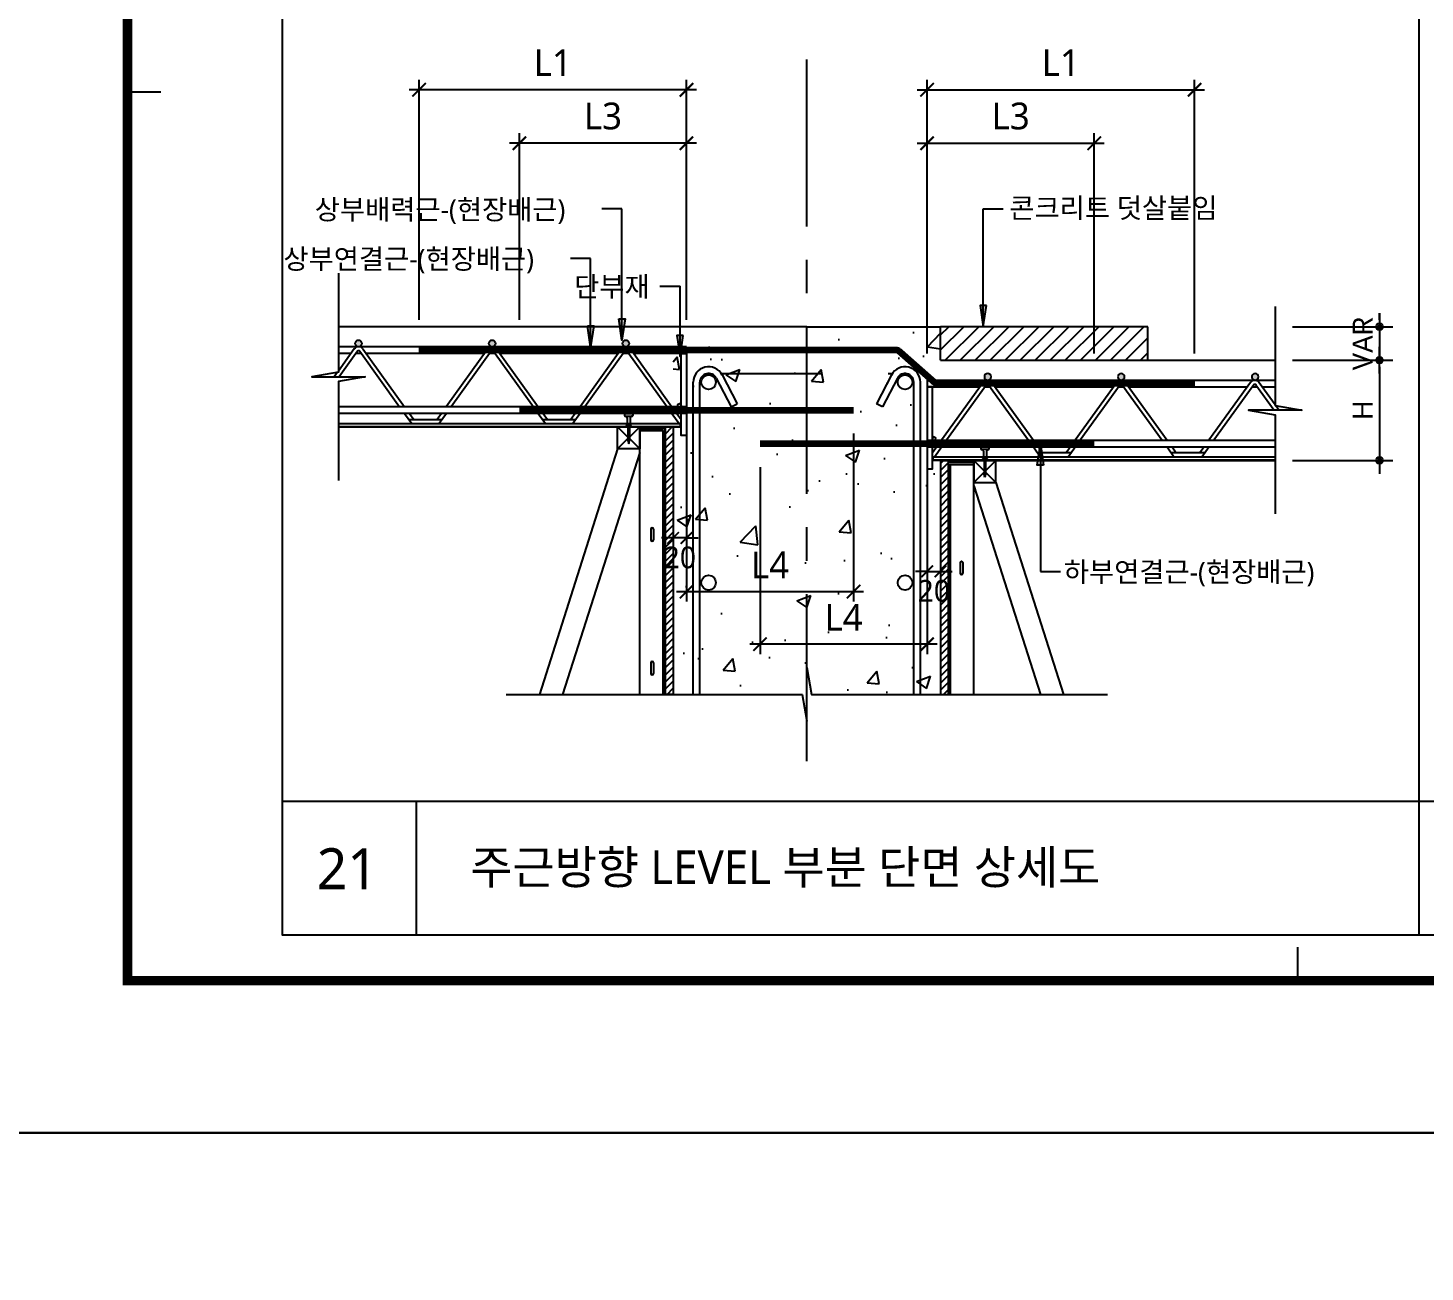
# Model space of a CAD drawing. Extents: x 10983 to 44623, y -18406 to 11294.
# Drawn here: x 19534 to 21624, y -6734 to -4873 of the extents above; entities that cross this region are included whole.
import ezdxf

# ---------------------------------------------------------------- set-up
doc = ezdxf.new("R2010")
doc.units = 0
doc.header["$LTSCALE"] = 100
doc.header["$MEASUREMENT"] = 0
doc.header["$PDMODE"] = 3
doc.header["$PDSIZE"] = 10
for name, pattern in [('CEN', [62, 60, -1, 0, -1]), ('CENTERX2', [4, 2.5, -0.5, 0.5, -0.5]), ('HID', [2.5, 1.5, -1]), ('HIDDEN', [0.375, 0.25, -0.125])]:
    doc.linetypes.add(name, pattern=pattern)
doc.layers.get('0').update_dxf_attribs({"linetype": 'CONTINUOUS'})
doc.layers.get('Defpoints').update_dxf_attribs({"color": 165, "linetype": 'CONTINUOUS'})
for name, color, linetype in [('-비콘 단부', 7, 'CONTINUOUS'), ('DECK-CEN', 1, 'CEN'), ('DECK-CON', 2, 'CONTINUOUS'), ('DECK-DIM', 255, 'CONTINUOUS'), ('DECK-ETC STEEL', 6, 'CONTINUOUS'), ('DECK-HATCH', 251, 'CONTINUOUS'), ('DECK-JOINT BAR', 4, 'HIDDEN'), ('DECK-LATTICE', 7, 'CONTINUOUS'), ('DECK-PG', 4, 'CONTINUOUS'), ('DECK-RC', 251, 'CONTINUOUS'), ('DECK-RC(ETC)', 252, 'CONTINUOUS'), ('DECK-TABLE', 7, 'CONTINUOUS'), ('DECK-TEXT', 7, 'CONTINUOUS'), ('DECK-TITLE TEXT', 3, 'CONTINUOUS'), ('DECK-TRANS', 3, 'CONTINUOUS'), ('form', 7, 'CONTINUOUS')]:
    doc.layers.add(name, color=color, linetype=linetype)
doc.styles.get("Standard").update_dxf_attribs({"font": ''})
doc.styles.add('SY Panel', font='malgun.ttf')
doc.styles.add('VICON TEXT', font='malgun.ttf')
doc.styles.add('돋음', font='Dotum.ttf')
doc.styles.get('STANDARD').set_extended_font_data('Haansoft Dotum')
doc.dimstyles.get("Standard").update_dxf_attribs({"dimtxt": 0.18, "dimasz": 0.18, "dimexe": 0.18, "dimexo": 0.0625, "dimgap": 0.09, "dimtad": 0, "dimtih": 1, "dimtoh": 1, "dimdec": 4, "dimzin": 0, "dimdsep": 46, "dimtxsty": 'STANDARD', "dimcen": 0.09, "dimadec": 0, "dimazin": 0, "dimtfac": 1, "dimtdec": 4, "dimtofl": 0, "dimtmove": 0, "dimatfit": 3, "dimfxl": 1, "dimtolj": 1, "dimtzin": 0, "dimarcsym": 0})
doc.dimstyles.new('STDECK-DIM', dxfattribs={"dimtxt": 35, "dimasz": 20, "dimexe": 15, "dimexo": 40, "dimgap": 10, "dimtad": 1, "dimdec": 0, "dimtxsty": 'SY Panel', "dimblk": 'ARCHTICK', "dimcen": 2.5, "dimdle": 15, "dimclrd": 7, "dimclre": 7, "dimclrt": 6, "dimadec": 0, "dimazin": 0, "dimtfac": 1, "dimtdec": 0, "dimtmove": 0, "dimatfit": 3, "dimldrblk": 'ARCHTICK', "dimfxl": 1, "dimarcsym": 0})
doc.dimstyles.new('STDECK-DIM 2', dxfattribs={"dimscale": 2.5, "dimtxt": 12, "dimasz": 7, "dimexe": 3, "dimexo": 3, "dimgap": 3, "dimtad": 1, "dimdec": 0, "dimlunit": 6, "dimtxsty": 'VICON TEXT', "dimblk": 'ARCHTICK', "dimcen": 2.5, "dimclrd": 7, "dimclre": 7, "dimclrt": 6, "dimadec": 0, "dimazin": 0, "dimtfac": 1, "dimtdec": 0, "dimtix": 1, "dimtmove": 0, "dimatfit": 3, "dimfxl": 1, "dimarcsym": 0})
pattern_1 = [(45, (-2415.1005, -5154.619), (-5.3033009, 5.3033009), [])]

# ---------------------------------------------------------------- blocks, each defined once
blk = doc.blocks.new('_ArchTick')
at = {"color": 0, "linetype": 'ByBlock', "const_width": 0.15}
blk.add_lwpolyline([(-0.5, -0.5), (0.5, 0.5)], dxfattribs=at)
blk = doc.blocks.new('*D335')
at = {"layer": 'DECK-DIM', "color": 7, "lineweight": -2}
for p, q in [((20879.5, -5359.9), (20879.5, -4950.5)), ((21279.5, -5359.9), (21279.5, -4950.5)), ((20864.5, -4965.5), (21294.5, -4965.5))]:
    blk.add_line(p, q, dxfattribs=at)
at = {"layer": 'Defpoints', "color": 0, "ltscale": 0.5}
for p in [(21279.5, -4965.5), (20879.5, -5399.9), (21279.5, -5399.9)]:
    blk.add_point(p, dxfattribs=at)
at = {"layer": 'DECK-DIM', "color": 7, "lineweight": -2, "ltscale": 0.5, "xscale": 20, "yscale": 20, "zscale": 20, "rotation": 180}
blk.add_blockref('_ArchTick', (20879.5, -4965.5), dxfattribs=at)
at = {"layer": 'DECK-DIM', "color": 7, "lineweight": -2, "ltscale": 0.5, "xscale": 20, "yscale": 20, "zscale": 20}
blk.add_blockref('_ArchTick', (21279.5, -4965.5), dxfattribs=at)
at = {"layer": 'DECK-DIM', "color": 6, "ltscale": 0.5, "insert": (21079.5, -4925.1), "char_height": 40, "attachment_point": 5, "style": 'SY Panel'}
blk.add_mtext('L1', dxfattribs=at)
blk = doc.blocks.new('*D336')
at = {"layer": 'DECK-DIM', "color": 7, "lineweight": -2}
for p, q in [((20119.5, -5309.9), (20119.5, -4950.5)), ((20519.5, -5309.9), (20519.5, -4950.5)), ((20534.5, -4965.5), (20104.5, -4965.5))]:
    blk.add_line(p, q, dxfattribs=at)
at = {"layer": 'Defpoints', "color": 0, "ltscale": 0.5}
for p in [(20119.5, -4965.5), (20119.5, -5349.9), (20519.5, -5349.9)]:
    blk.add_point(p, dxfattribs=at)
at = {"layer": 'DECK-DIM', "color": 7, "lineweight": -2, "ltscale": 0.5, "xscale": 20, "yscale": 20, "zscale": 20, "rotation": 180}
blk.add_blockref('_ArchTick', (20119.5, -4965.5), dxfattribs=at)
at = {"layer": 'DECK-DIM', "color": 7, "lineweight": -2, "ltscale": 0.5, "xscale": 20, "yscale": 20, "zscale": 20}
blk.add_blockref('_ArchTick', (20519.5, -4965.5), dxfattribs=at)
at = {"layer": 'DECK-DIM', "color": 6, "ltscale": 0.5, "insert": (20319.5, -4925.1), "char_height": 40, "attachment_point": 5, "style": 'SY Panel'}
blk.add_mtext('L1', dxfattribs=at)
blk = doc.blocks.new('*D337')
at = {"layer": 'DECK-DIM', "color": 7, "lineweight": -2}
for p, q in [((20519.5, -5479.9), (20519.5, -5731.3)), ((20769.5, -5479.9), (20769.5, -5731.3)), ((20504.5, -5716.3), (20784.5, -5716.3))]:
    blk.add_line(p, q, dxfattribs=at)
at = {"layer": 'Defpoints', "color": 0, "ltscale": 0.5}
for p in [(20519.5, -5439.9), (20769.5, -5439.9), (20769.5, -5716.3)]:
    blk.add_point(p, dxfattribs=at)
at = {"layer": 'DECK-DIM', "color": 7, "lineweight": -2, "ltscale": 0.5, "xscale": 20, "yscale": 20, "zscale": 20, "rotation": 180}
blk.add_blockref('_ArchTick', (20519.5, -5716.3), dxfattribs=at)
at = {"layer": 'DECK-DIM', "color": 7, "lineweight": -2, "ltscale": 0.5, "xscale": 20, "yscale": 20, "zscale": 20}
blk.add_blockref('_ArchTick', (20769.5, -5716.3), dxfattribs=at)
at = {"layer": 'DECK-DIM', "color": 6, "ltscale": 0.5, "insert": (20644.5, -5676.3), "char_height": 40, "attachment_point": 5, "style": 'SY Panel'}
blk.add_mtext('L4', dxfattribs=at)
blk = doc.blocks.new('*D338')
at = {"layer": 'DECK-DIM', "color": 7, "lineweight": -2}
for p, q in [((20629.5, -5529.9), (20629.5, -5809.9)), ((20879.5, -5529.9), (20879.5, -5809.9)), ((20894.5, -5794.9), (20614.5, -5794.9))]:
    blk.add_line(p, q, dxfattribs=at)
at = {"layer": 'Defpoints', "color": 0, "ltscale": 0.5}
for p in [(20629.5, -5489.9), (20879.5, -5489.9), (20629.5, -5794.9)]:
    blk.add_point(p, dxfattribs=at)
at = {"layer": 'DECK-DIM', "color": 7, "lineweight": -2, "ltscale": 0.5, "xscale": 20, "yscale": 20, "zscale": 20, "rotation": 180}
blk.add_blockref('_ArchTick', (20629.5, -5794.9), dxfattribs=at)
at = {"layer": 'DECK-DIM', "color": 7, "lineweight": -2, "ltscale": 0.5, "xscale": 20, "yscale": 20, "zscale": 20}
blk.add_blockref('_ArchTick', (20879.5, -5794.9), dxfattribs=at)
at = {"layer": 'DECK-DIM', "color": 6, "ltscale": 0.5, "insert": (20754.5, -5754.9), "char_height": 40, "attachment_point": 5, "style": 'SY Panel'}
blk.add_mtext('L4', dxfattribs=at)
blk = doc.blocks.new('*D339')
at = {"layer": 'DECK-DIM', "color": 7, "lineweight": -2}
for p, q in [((20499.5, -5497.4), (20499.5, -5643.5)), ((20519.5, -5497.4), (20519.5, -5643.5)), ((20499.5, -5636), (20482, -5636)), ((20519.5, -5636), (20499.5, -5636)), ((20519.5, -5636), (20537, -5636))]:
    blk.add_line(p, q, dxfattribs=at)
at = {"layer": 'Defpoints', "color": 0, "ltscale": 0.5}
for p in [(20499.5, -5489.9), (20519.5, -5489.9), (20499.5, -5636)]:
    blk.add_point(p, dxfattribs=at)
at = {"layer": 'DECK-DIM', "color": 7, "lineweight": -2, "ltscale": 0.5, "xscale": 17.5, "yscale": 17.5, "zscale": 17.5}
blk.add_blockref('_ArchTick', (20499.5, -5636), dxfattribs=at)
at = {"layer": 'DECK-DIM', "color": 7, "lineweight": -2, "ltscale": 0.5, "xscale": 17.5, "yscale": 17.5, "zscale": 17.5, "rotation": 180}
blk.add_blockref('_ArchTick', (20519.5, -5636), dxfattribs=at)
at = {"layer": 'DECK-DIM', "color": 6, "ltscale": 0.5, "insert": (20509.5, -5665.3), "char_height": 32.5, "attachment_point": 5, "style": 'VICON TEXT'}
blk.add_mtext('20', dxfattribs=at)
blk = doc.blocks.new('*D340')
at = {"layer": 'DECK-DIM', "color": 7, "lineweight": -2}
for p, q in [((20879.5, -5547.4), (20879.5, -5693.5)), ((20899.5, -5547.4), (20899.5, -5693.5)), ((20879.5, -5686), (20862, -5686)), ((20879.5, -5686), (20899.5, -5686)), ((20899.5, -5686), (20917, -5686))]:
    blk.add_line(p, q, dxfattribs=at)
at = {"layer": 'Defpoints', "color": 0, "ltscale": 0.5}
for p in [(20879.5, -5539.9), (20899.5, -5539.9), (20899.5, -5686)]:
    blk.add_point(p, dxfattribs=at)
at = {"layer": 'DECK-DIM', "color": 7, "lineweight": -2, "ltscale": 0.5, "xscale": 17.5, "yscale": 17.5, "zscale": 17.5}
blk.add_blockref('_ArchTick', (20879.5, -5686), dxfattribs=at)
at = {"layer": 'DECK-DIM', "color": 7, "lineweight": -2, "ltscale": 0.5, "xscale": 17.5, "yscale": 17.5, "zscale": 17.5, "rotation": 180}
blk.add_blockref('_ArchTick', (20899.5, -5686), dxfattribs=at)
at = {"layer": 'DECK-DIM', "color": 6, "ltscale": 0.5, "insert": (20889.5, -5715.3), "char_height": 32.5, "attachment_point": 5, "style": 'VICON TEXT'}
blk.add_mtext('20', dxfattribs=at)
blk = doc.blocks.new('*D341')
at = {"layer": 'DECK-DIM', "color": 7, "lineweight": -2}
for p, q in [((20269.5, -5309.9), (20269.5, -5030.5)), ((20519.5, -5309.9), (20519.5, -5030.5)), ((20534.5, -5045.5), (20254.5, -5045.5))]:
    blk.add_line(p, q, dxfattribs=at)
at = {"layer": 'Defpoints', "color": 0, "ltscale": 0.5}
for p in [(20269.5, -5045.5), (20269.5, -5349.9), (20519.5, -5349.9)]:
    blk.add_point(p, dxfattribs=at)
at = {"layer": 'DECK-DIM', "color": 7, "lineweight": -2, "ltscale": 0.5, "xscale": 20, "yscale": 20, "zscale": 20, "rotation": 180}
blk.add_blockref('_ArchTick', (20269.5, -5045.5), dxfattribs=at)
at = {"layer": 'DECK-DIM', "color": 7, "lineweight": -2, "ltscale": 0.5, "xscale": 20, "yscale": 20, "zscale": 20}
blk.add_blockref('_ArchTick', (20519.5, -5045.5), dxfattribs=at)
at = {"layer": 'DECK-DIM', "color": 6, "ltscale": 0.5, "insert": (20394.5, -5004.9), "char_height": 40, "attachment_point": 5, "style": 'SY Panel'}
blk.add_mtext('L3', dxfattribs=at)
blk = doc.blocks.new('*D342')
at = {"layer": 'DECK-DIM', "color": 7, "lineweight": -2}
for p, q in [((20879.5, -5359.9), (20879.5, -5030.5)), ((21129.5, -5359.9), (21129.5, -5030.5)), ((20864.5, -5045.5), (21144.5, -5045.5))]:
    blk.add_line(p, q, dxfattribs=at)
at = {"layer": 'Defpoints', "color": 0, "ltscale": 0.5}
for p in [(21129.5, -5045.5), (20879.5, -5399.9), (21129.5, -5399.9)]:
    blk.add_point(p, dxfattribs=at)
at = {"layer": 'DECK-DIM', "color": 7, "lineweight": -2, "ltscale": 0.5, "xscale": 20, "yscale": 20, "zscale": 20, "rotation": 180}
blk.add_blockref('_ArchTick', (20879.5, -5045.5), dxfattribs=at)
at = {"layer": 'DECK-DIM', "color": 7, "lineweight": -2, "ltscale": 0.5, "xscale": 20, "yscale": 20, "zscale": 20}
blk.add_blockref('_ArchTick', (21129.5, -5045.5), dxfattribs=at)
at = {"layer": 'DECK-DIM', "color": 6, "ltscale": 0.5, "insert": (21004.5, -5004.9), "char_height": 40, "attachment_point": 5, "style": 'SY Panel'}
blk.add_mtext('L3', dxfattribs=at)
blk = doc.blocks.new('DIMDOT')
at = {"color": 0}
blk.add_line((-2, 0), (2, 0), dxfattribs=at)
for radius in [0.5, 0.25]:
    blk.add_circle((0, 0), radius, dxfattribs=at)
blk = doc.blocks.new('*D346')
at = {"layer": 'DECK-DIM', "linetype": 'ByBlock', "lineweight": -2}
for p, q in [((21426.2, -5369.9), (21576.2, -5369.9)), ((21556.2, -5379.9), (21556.2, -5509.9)), ((21426.2, -5519.9), (21576.2, -5519.9))]:
    blk.add_line(p, q, dxfattribs=at)
at = {"layer": 'Defpoints', "color": 0, "ltscale": 0.5}
for p in [(21406.2, -5369.9), (21406.2, -5519.9), (21556.2, -5519.9)]:
    blk.add_point(p, dxfattribs=at)
at = {"layer": 'DECK-DIM', "lineweight": -2, "ltscale": 0.5, "xscale": 10, "yscale": 10, "zscale": 10}
for p, rotation in [((21556.2, -5369.9), 90), ((21556.2, -5519.9), 270)]:
    blk.add_blockref('DIMDOT', p, dxfattribs=dict(at, rotation=rotation))
at = {"layer": 'DECK-DIM', "color": 6, "ltscale": 0.5, "insert": (21531.2, -5444.9), "char_height": 30, "attachment_point": 5, "rotation": 90, "style": '돋음'}
blk.add_mtext('\\A1;H', dxfattribs=at)
blk = doc.blocks.new('*D347')
at = {"layer": 'DECK-DIM', "linetype": 'ByBlock', "lineweight": -2}
for p, q in [((21556.2, -5309.9), (21556.2, -5299.9)), ((21426.2, -5319.9), (21576.2, -5319.9)), ((21556.2, -5319.9), (21556.2, -5369.9)), ((21426.2, -5369.9), (21576.2, -5369.9)), ((21556.2, -5379.9), (21556.2, -5389.9))]:
    blk.add_line(p, q, dxfattribs=at)
at = {"layer": 'Defpoints', "color": 0, "ltscale": 0.5}
for p in [(21406.2, -5319.9), (21406.2, -5369.9), (21556.2, -5369.9)]:
    blk.add_point(p, dxfattribs=at)
at = {"layer": 'DECK-DIM', "lineweight": -2, "ltscale": 0.5, "xscale": 10, "yscale": 10, "zscale": 10}
for p, rotation in [((21556.2, -5319.9), 270), ((21556.2, -5369.9), 90)]:
    blk.add_blockref('DIMDOT', p, dxfattribs=dict(at, rotation=rotation))
at = {"layer": 'DECK-DIM', "color": 6, "ltscale": 0.5, "insert": (21531.2, -5344.9), "char_height": 30, "attachment_point": 5, "rotation": 90, "style": '돋음'}
blk.add_mtext('\\A1;VAR', dxfattribs=at)
blk = doc.blocks.new('tg3')
at = {"layer": 'DECK-TRANS', "ltscale": 0.5}
h = blk.add_hatch(color=3, dxfattribs=at)
h.dxf.hatch_style = 1
h.paths.add_polyline_path([(6018.8, 42141.7, 1), (6008.8, 42141.7, 0.399881), (6013.6, 42136.7), (6014.1, 42136.7, 0.399881)])
h.paths.add_polyline_path([(6208.9, 42141.7, 1), (6218.9, 42141.7, 1)])
h.paths.add_polyline_path([(6418.8, 42141.7, 1), (6408.8, 42141.7, 0.399881), (6413.6, 42136.7), (6414.1, 42136.7, 0.399881)])
at = {"layer": '-비콘 단부', "color": 116, "ltscale": 0.5}
blk.add_lwpolyline([(6496.5, 42046.7), (6496.5, 42126.7), (6504.5, 42126.7), (6504.5, 42004), (6496.5, 42004), (6496.5, 42036.7)], dxfattribs=at)
blk.add_circle((6494, 42049.2), 2.5, dxfattribs=at)
at = {"layer": 'DECK-LATTICE', "ltscale": 0.5}
for p, q in [((6504.5, 42136.7), (5983.8, 42136.7)), ((6007.5, 42133.4), (5983.8, 42100.3)), ((6002.7, 42126.7), (5983.8, 42126.7)), ((6012.4, 42129.9), (5985, 42091.7)), ((6017.9, 42126.7), (6010.1, 42126.7)), ((6015.6, 42129.9), (6075.4, 42046.7)), ((6020.5, 42133.4), (6082.8, 42046.7)), ((6202.7, 42126.7), (6025.3, 42126.7)), ((6207.5, 42133.4), (6145.2, 42046.7)), ((6212.4, 42129.9), (6152.6, 42046.7)), ((6217.9, 42126.7), (6210.1, 42126.7)), ((6215.6, 42129.9), (6275.4, 42046.7)), ((6220.5, 42133.4), (6282.8, 42046.7)), ((6402.7, 42126.7), (6225.3, 42126.7)), ((6407.5, 42133.4), (6345.2, 42046.7)), ((6412.4, 42129.9), (6352.6, 42046.7)), ((6417.9, 42126.7), (6410.1, 42126.7)), ((6415.6, 42129.9), (6475.4, 42046.7)), ((6420.5, 42133.4), (6482.8, 42046.7)), ((6504.5, 42126.7), (6425.3, 42126.7)), ((6504.5, 42136.7), (6504.5, 42126.7)), ((5982.5, 42098.6), (5977.6, 42091.7)), ((6504.5, 42046.7), (5983.8, 42046.7)), ((6504.5, 42036.7), (5983.8, 42036.7)), ((6082.6, 42036.7), (6093.4, 42021.7)), ((6090, 42036.7), (6096.5, 42027.7)), ((6138, 42036.7), (6131.6, 42027.7)), ((6145.4, 42036.7), (6134.6, 42021.7)), ((6282.6, 42036.7), (6293.4, 42021.7)), ((6290, 42036.7), (6296.5, 42027.7)), ((6338, 42036.7), (6331.6, 42027.7)), ((6345.4, 42036.7), (6334.6, 42021.7)), ((6482.6, 42036.7), (6493.4, 42021.7)), ((6490, 42036.7), (6496.5, 42027.7)), ((6089.1, 42027.7), (6139, 42027.7)), ((6093.4, 42021.7), (6134.6, 42021.7)), ((6289.1, 42027.7), (6339, 42027.7)), ((6293.4, 42021.7), (6334.6, 42021.7))]:
    blk.add_line(p, q, dxfattribs=at)
for centre, radius in [((6014, 42128.7), 8), ((6014, 42128.7), 2), ((6214, 42128.7), 8), ((6214, 42128.7), 2), ((6414, 42128.7), 8), ((6414, 42128.7), 2)]:
    blk.add_arc(centre, radius, 35.7097, 144.2903, dxfattribs=at)
at = {"layer": 'DECK-PG', "ltscale": 0.5}
for p, q in [((5983.8, 42021.7), (6495.5, 42021.7)), ((5983.8, 42017.2), (6495.5, 42017.2)), ((5983.8, 42016.7), (6495.5, 42016.7)), ((6495.5, 42016.7), (6495.5, 42021.7))]:
    blk.add_line(p, q, dxfattribs=at)
at = {"layer": 'DECK-TRANS', "ltscale": 0.5}
for centre in [(6013.8, 42141.7), (6213.9, 42141.7), (6413.8, 42141.7)]:
    blk.add_circle(centre, 5, dxfattribs=at)

msp = doc.modelspace()

# ---------------------------------------------------------------- hatches: boundary and pattern name
at = {"linetype": 'ByBlock'}
h = msp.add_hatch(color=256, dxfattribs=at)
h.paths.add_polyline_path([(20418.1, -5308.4), (20422.9, -5308.4), (20422.9, -5339.9)])
h.paths.add_polyline_path([(20422.9, -5308.4), (20427.6, -5308.4), (20422.9, -5339.9)])
h = msp.add_hatch(color=256, dxfattribs=at)
h.paths.add_polyline_path([(20968.2, -5288.4), (20963.5, -5288.4), (20963.5, -5319.9)])
h.paths.add_polyline_path([(20963.5, -5288.4), (20958.8, -5288.4), (20963.5, -5319.9)])
h = msp.add_hatch(color=256, dxfattribs=at)
h.paths.add_polyline_path([(20371.3, -5318.4), (20376, -5318.4), (20376, -5349.9)])
h.paths.add_polyline_path([(20376, -5318.4), (20380.7, -5318.4), (20376, -5349.9)])
h = msp.add_hatch(color=256, dxfattribs=at)
h.paths.add_polyline_path([(20514.5, -5333), (20509.8, -5333), (20509.8, -5364.5)])
h.paths.add_polyline_path([(20509.8, -5333), (20505.1, -5333), (20509.8, -5364.5)])
h = msp.add_hatch(color=256, dxfattribs=at)
h.paths.add_polyline_path([(21048.9, -5495.9), (21048.9, -5527.3), (21053.6, -5527.3)])
h.paths.add_polyline_path([(21048.9, -5495.9), (21044.2, -5527.3), (21048.9, -5527.3)])
at = {"layer": 'DECK-HATCH'}
h = msp.add_hatch(dxfattribs=at)
h.set_pattern_fill('AR-CONC', color=256, scale=30, style=0)
h.set_pattern_definition([(50, (-2415.1, -5154.62), (215.178, -18.8256), [22.5, -247.5]), (355, (-2415.1, -5154.62), (-41.6254, 225.6576), [18, -198]), (100.4514, (-2397.17, -5156.19), (173.5527, 206.832), [19.122, -210.3426]), (46.1842, (-2415.1, -5094.62), (320.1724, -49.6558), [33.75, -371.25]), (96.6356, (-2388.42, -5098.76), (280.3986, 292.2356), [28.683, -315.514]), (351.1842, (-2415.1, -5094.62), (280.3986, 292.2356), [27, -297]), (21, (-2385.1, -5109.62), (179.0721, -120.7857), [22.5, -247.5]), (326, (-2385.1, -5109.62), (72.9946, 217.545), [18, -198]), (71.4514, (-2370.18, -5119.68), (252.0667, 96.7593), [19.122, -210.3426]), (37.5, (-2415.1, -5154.62), (3.64796, 99.86816), [0, -195.6, 0, -201, 0, -198.75]), (7.5, (-2415.1, -5154.62), (78.92086, 118.3235), [0, -114.6, 0, -191.1, 0, -75.75]), (327.5, (-2482, -5154.62), (160.14673, -6.76646), [0, -75, 0, -234, 0, -310.5]), (317.5, (-2512, -5154.62), (174.95585, 30.0315), [0, -97.5, 0, -155.4, 0, -220.5])])
h.paths.add_polyline_path([(20699.5, -5319.9), (20499.5, -5319.9), (20499.5, -5870), (20692.4, -5870), (20699.5, -5910), (20699.5, -5830)])
h.paths.add_polyline_path([(20899.5, -5319.9), (20699.5, -5319.9), (20699.5, -5830), (20706.5, -5870), (20899.5, -5870)])
at = {"layer": 'DECK-HATCH', "linetype": 'ByBlock'}
h = msp.add_hatch(dxfattribs=at)
h.set_pattern_fill('ANSI31', color=256, scale=5, style=0)
h.set_pattern_definition([(45, (-7726021.449, -2456214.408), (-11.225320152, 11.225320152), [])])
h.paths.add_polyline_path([(21209.6, -5369.9), (21209.6, -5319.9), (20899.5, -5319.9), (20899.5, -5369.9)])
h = msp.add_hatch(dxfattribs=at)
h.set_pattern_fill('ANSI31', color=256, scale=60, style=0)
h.set_pattern_definition(pattern_1)
h.paths.add_polyline_path([(20499.5, -5469.9), (20487.5, -5469.9), (20487.5, -5870), (20499.5, -5870)])
h.paths.add_polyline_path([(20480.2, -5588.5), (20538.8, -5588.5), (20538.8, -5633.5), (20480.2, -5633.5)], flags=9)
h = msp.add_hatch(dxfattribs=at)
h.set_pattern_fill('ANSI31', color=256, scale=60, style=0)
h.set_pattern_definition(pattern_1)
h.paths.add_polyline_path([(20911.5, -5519.9), (20899.5, -5519.9), (20899.5, -5870), (20911.5, -5870)])
h.paths.add_polyline_path([(20860.2, -5638.5), (20918.8, -5638.5), (20918.8, -5683.5), (20860.2, -5683.5)], flags=9)

# ---------------------------------------------------------------- linework, layer by layer
at = {"linetype": 'ByBlock'}
for p, q in [((20422.9, -5143.7), (20392.9, -5143.7)), ((20422.9, -5339.9), (20422.9, -5143.7)), ((20963.5, -5319.9), (20963.5, -5143.6)), ((20963.5, -5143.6), (20993.5, -5143.6)), ((20376, -5217.7), (20346, -5217.7)), ((20376, -5349.9), (20376, -5217.7)), ((20479.8, -5259.2), (20509.8, -5259.2)), ((20509.8, -5364.5), (20509.8, -5259.2)), ((21048.9, -5495.9), (21048.9, -5686)), ((21048.9, -5686), (21078.9, -5686))]:
    msp.add_line(p, q, dxfattribs=at)
for points in [[(20418.1, -5308.4), (20427.6, -5308.4), (20422.9, -5339.9), (20418.1, -5308.4)], [(20968.2, -5288.4), (20958.8, -5288.4), (20963.5, -5319.9), (20968.2, -5288.4)], [(20371.3, -5318.4), (20380.7, -5318.4), (20376, -5349.9), (20371.3, -5318.4)], [(20514.5, -5333), (20505.1, -5333), (20509.8, -5364.5), (20514.5, -5333)], [(21053.6, -5527.3), (21044.2, -5527.3), (21048.9, -5495.9), (21053.6, -5527.3)]]:
    msp.add_lwpolyline(points, dxfattribs=at)
at = {"layer": 'DECK-CEN', "linetype": 'CENTERX2'}
msp.add_line((20699.5, -5970), (20699.5, -4898), dxfattribs=at)
at = {"layer": 'DECK-CON'}
for p, q in [((20699.5, -5319.9), (19998.8, -5319.9)), ((20699.5, -5319.9), (20899.5, -5319.9)), ((21209.6, -5319.9), (20899.5, -5319.9)), ((20899.5, -5369.9), (20899.5, -5319.9)), ((21209.6, -5369.9), (21209.6, -5319.9)), ((20899.5, -5369.9), (21400.2, -5369.9)), ((20499.5, -5469.9), (19998.8, -5469.9)), ((20899.5, -5519.9), (21400.2, -5519.9))]:
    msp.add_line(p, q, dxfattribs=at)
for points in [[(19998.8, -5239.9), (19998.8, -5387.8), (19958.8, -5394.9), (20038.8, -5394.9), (19998.8, -5401.9), (19998.8, -5549.9)], [(21400.2, -5289.9), (21400.2, -5437.8), (21440.2, -5444.9), (21360.2, -5444.9), (21400.2, -5451.9), (21400.2, -5599.9)], [(20249.5, -5870), (20692.4, -5870), (20699.5, -5910), (20699.5, -5830), (20706.5, -5870), (21149.5, -5870)]]:
    msp.add_lwpolyline(points, dxfattribs=at)
for points in [[(20487.5, -5469.9), (20499.5, -5469.9), (20499.5, -5870), (20487.5, -5870)], [(20911.5, -5519.9), (20899.5, -5519.9), (20899.5, -5870), (20911.5, -5870)]]:
    msp.add_lwpolyline(points, close=True, dxfattribs=at)
at = {"layer": 'DECK-ETC STEEL'}
for points in [[(20484.5, -5469.9), (20487.5, -5469.9), (20487.5, -5870), (20484.5, -5870), (20484.5, -5475.9), (20449.5, -5475.9), (20449.5, -5472.9), (20484.5, -5472.9), (20484.5, -5469.9), (20487.5, -5469.9)], [(20914.5, -5519.9), (20911.5, -5519.9), (20911.5, -5870), (20914.5, -5870), (20914.5, -5525.9), (20949.5, -5525.9), (20949.5, -5522.9), (20914.5, -5522.9), (20914.5, -5519.9), (20911.5, -5519.9)]]:
    msp.add_lwpolyline(points, dxfattribs=at)
at = {"layer": 'DECK-JOINT BAR', "const_width": 10}
msp.add_lwpolyline([(20118.9, -5354.9), (20833.7, -5354.9, -0.182722), (20837.1, -5356.1), (20890.9, -5403.6, 0.182722), (20894.2, -5404.9), (21280.1, -5404.9)], format="xyb", dxfattribs=at)
for points in [[(20269.5, -5444.9), (20769.5, -5444.9)], [(21129.5, -5494.9), (20629.5, -5494.9)]]:
    msp.add_lwpolyline(points, dxfattribs=at)
at = {"layer": 'DECK-RC', "linetype": 'HID'}
msp.add_line((20571.4, -5389.9), (20827.5, -5389.9), dxfattribs=at)
at = {"layer": 'DECK-RC'}
for p, q in [((20572.9, -5392.2), (20595.3, -5435.2)), ((20826.1, -5392.2), (20803.6, -5435.2)), ((20529.5, -5870), (20529.5, -5402.9)), ((20539.5, -5870), (20539.5, -5402.9)), ((20564, -5396.8), (20586.5, -5439.8)), ((20835, -5396.8), (20812.5, -5439.8)), ((20859.5, -5870), (20859.5, -5402.9)), ((20869.5, -5870), (20869.5, -5402.9)), ((20586.5, -5439.8), (20595.3, -5435.2)), ((20812.5, -5439.8), (20803.6, -5435.2))]:
    msp.add_line(p, q, dxfattribs=at)
for centre in [(20552.5, -5402.9), (20846.5, -5402.9), (20552.5, -5702.9), (20846.5, -5702.9)]:
    msp.add_circle(centre, 11, dxfattribs=at)
for centre, radius, start, end in [((20552.5, -5402.9), 23, 27.5898, 180), ((20552.5, -5402.9), 13, 27.5824, 180), ((20846.5, -5402.9), 23, 0, 152.4102), ((20846.5, -5402.9), 13, 0, 152.4176)]:
    msp.add_arc(centre, radius, start, end, dxfattribs=at)
at = {"layer": 'DECK-RC(ETC)'}
for p, q in [((20427, -5450.9), (20427, -5452.9)), ((20428, -5449.9), (20438, -5449.9)), ((20428, -5453.9), (20438, -5453.9)), ((20439, -5450.9), (20439, -5452.9)), ((20416.5, -5502.9), (20449.5, -5469.9)), ((20449.5, -5502.9), (20416.5, -5469.9)), ((20429, -5468.5), (20429, -5469.3)), ((20429.6, -5467.9), (20430.1, -5467.9)), ((20429.6, -5469.9), (20436.4, -5469.9)), ((20430.1, -5467.9), (20435.9, -5467.9)), ((20430.7, -5456.2), (20430.7, -5466.6)), ((20432, -5467.9), (20434, -5467.9)), ((20432, -5469.9), (20432, -5490.4)), ((20434, -5469.9), (20434, -5490.4)), ((20435.3, -5456.2), (20435.3, -5466.6)), ((20435.9, -5467.9), (20436.4, -5467.9)), ((20437, -5468.5), (20437, -5469.3)), ((20449.5, -5870), (20449.5, -5475.9)), ((20432, -5490.4), (20433, -5495.4)), ((20433, -5495.4), (20434, -5490.4)), ((20416.5, -5502.9), (20299.5, -5870)), ((20449.5, -5508), (20334.1, -5870)), ((20960, -5500.9), (20960, -5502.9)), ((20971, -5499.9), (20961, -5499.9)), ((20971, -5503.9), (20961, -5503.9)), ((20963.1, -5517.9), (20962.6, -5517.9)), ((20968.9, -5517.9), (20963.1, -5517.9)), ((20963.7, -5506.2), (20963.7, -5516.6)), ((20967, -5517.9), (20965, -5517.9)), ((20968.3, -5506.2), (20968.3, -5516.6)), ((20969.4, -5517.9), (20968.9, -5517.9)), ((20972, -5500.9), (20972, -5502.9)), ((20982.5, -5552.9), (20949.5, -5519.9)), ((20949.5, -5552.9), (20982.5, -5519.9)), ((20949.5, -5870), (20949.5, -5525.9)), ((20962, -5518.5), (20962, -5519.3)), ((20969.4, -5519.9), (20962.6, -5519.9)), ((20965, -5519.9), (20965, -5540.4)), ((20967, -5519.9), (20967, -5540.4)), ((20970, -5518.5), (20970, -5519.3)), ((20949.5, -5558), (21048.9, -5870)), ((20966, -5545.4), (20965, -5540.4)), ((20967, -5540.4), (20966, -5545.4)), ((20982.5, -5552.9), (21083.5, -5870)), ((20466, -5622.9), (20466, -5638.9)), ((20470, -5622.9), (20470, -5638.9)), ((20929, -5672.9), (20929, -5688.9)), ((20933, -5672.9), (20933, -5688.9)), ((20466, -5822.9), (20466, -5838.9)), ((20470, -5822.9), (20470, -5838.9))]:
    msp.add_line(p, q, dxfattribs=at)
for points in [[(20416.5, -5469.9), (20449.5, -5469.9), (20449.5, -5502.9), (20416.5, -5502.9), (20416.5, -5469.9)], [(20982.5, -5519.9), (20949.5, -5519.9), (20949.5, -5552.9), (20982.5, -5552.9), (20982.5, -5519.9)]]:
    msp.add_lwpolyline(points, dxfattribs=at)
for centre, radius, start, end in [((20428, -5450.9), 1, 90, 180), ((20428, -5452.9), 1, 180, 270), ((20427.9, -5456.6), 2.75, 7.7709, 89.4479), ((20438, -5456.6), 2.75, 90.5521, 172.2291), ((20438, -5450.9), 1, 0, 90), ((20438, -5452.9), 1, 270, 0), ((20429.6, -5468.5), 0.6, 90, 180), ((20429.6, -5469.3), 0.6, 180, 270), ((20429.3, -5466.5), 1.39, 281.7725, 355.1369), ((20436.7, -5466.5), 1.39, 184.8631, 258.2275), ((20436.4, -5468.5), 0.6, 0, 90), ((20436.4, -5469.3), 0.6, 270, 0), ((20961, -5500.9), 1, 90, 180), ((20961, -5502.9), 1, 180, 270), ((20960.9, -5506.6), 2.75, 7.7709, 89.4479), ((20962.6, -5518.5), 0.6, 90, 180), ((20962.3, -5516.5), 1.39, 281.7725, 355.1369), ((20971, -5506.6), 2.75, 90.5521, 172.2291), ((20969.7, -5516.5), 1.39, 184.8631, 258.2275), ((20969.4, -5518.5), 0.6, 0, 90), ((20971, -5500.9), 1, 0, 90), ((20971, -5502.9), 1, 270, 0), ((20962.6, -5519.3), 0.6, 180, 270), ((20969.4, -5519.3), 0.6, 270, 0), ((20468, -5622.9), 2, 0, 180), ((20468, -5622.9), 2, 0, 180), ((20468, -5638.9), 2, 180, 0), ((20931, -5672.9), 2, 0, 180), ((20931, -5672.9), 2, 0, 180), ((20931, -5688.9), 2, 180, 0), ((20468, -5822.9), 2, 0, 180), ((20468, -5822.9), 2, 0, 180), ((20468, -5838.9), 2, 180, 0)]:
    msp.add_arc(centre, radius, start, end, dxfattribs=at)
at = {"layer": 'DECK-TABLE', "ltscale": 0.5}
for p, q in [((21615.1, -1280.1), (21615.1, -6230.1)), ((26715.1, -6030.1), (19915.1, -6030.1)), ((20115.1, -6030.1), (20115.1, -6230.1))]:
    msp.add_line(p, q, dxfattribs=at)
msp.add_lwpolyline([(19915.1, -1280.1), (26715.1, -1280.1), (26715.1, -6230.1), (19915.1, -6230.1)], close=True, dxfattribs=at)
at = {"layer": 'Defpoints'}
for points in [[(19392.5, -6526.2), (27802.5, -6526.2), (27802.5, -586.2), (19392.5, -586.2)], [(19392.5, -12466.3), (27802.5, -12466.3), (27802.5, -6526.2), (19392.5, -6526.2)]]:
    msp.add_lwpolyline(points, close=True, dxfattribs=at)
at = {"layer": 'form', "color": 30}
for p, q in [((19683.2, -4968.8), (19733.2, -4968.8)), ((21433.9, -6298.4), (21433.9, -6248.4))]:
    msp.add_line(p, q, dxfattribs=at)
at = {"layer": 'form', "color": 30, "const_width": 14.2}
msp.add_lwpolyline([(19683.2, -980.1), (19683.2, -6298.4), (27636.8, -6298.4), (27636.8, -980.1)], close=True, dxfattribs=at)

# ---------------------------------------------------------------- block references
at = {"layer": '-비콘 단부'}
msp.add_blockref('tg3', (14015, -47486.6), dxfattribs=at)
at = {"layer": '-비콘 단부', "xscale": -1}
msp.add_blockref('tg3', (27383.9, -47536.6), dxfattribs=at)

# ---------------------------------------------------------------- texts
at = {"layer": 'DECK-TEXT', "style": 'VICON TEXT'}
for s, p in [('상부배력근-(현장배근)', (19963.4, -5159.5)), ('콘크리트 덧살붙임', (21002.5, -5157.3)), ('상부연결근-(현장배근)', (19916.5, -5233.5)), ('단부재', (20351.5, -5275)), ('하부연결근-(현장배근)', (21084, -5701.8))]:
    msp.add_text(s, height=30, dxfattribs=at).set_placement(p)
at = {"layer": 'DECK-TITLE TEXT', "color": 3, "style": 'VICON TEXT'}
for s, height, p in [('21', 61.43, (19966.3, -6161.6)), ('주근방향 LEVEL 부분 단면 상세도', 50.257, (20196.1, -6153.8))]:
    msp.add_text(s, height=height, dxfattribs=at).set_placement(p)

# ---------------------------------------------------------------- dimensions: what is measured, and where the dimension line sits
at = {"layer": 'DECK-DIM'}
for base, p1, p2, text, picture, middle in [((20119.5, -4965.5), (20519.5, -5349.9), (20119.5, -5349.9), 'L1', '*D336', (20319.5, -4925.1)), ((20269.5, -5045.5), (20519.5, -5349.9), (20269.5, -5349.9), 'L3', '*D341', (20394.5, -5004.9)), ((20629.5, -5794.9), (20879.5, -5489.9), (20629.5, -5489.9), 'L4', '*D338', (20754.5, -5754.9))]:
    dim = msp.add_linear_dim(base=base, p1=p1, p2=p2, angle=180, text=text, dimstyle='STDECK-DIM', override={"dimtxt": 40, "dimgap": 20}, dxfattribs=at)
    dim.commit()
    dim.dimension.update_dxf_attribs({"geometry": picture, "text_midpoint": middle})
for base, p1, p2, text, picture, middle in [((21279.5, -4965.5), (20879.5, -5399.9), (21279.5, -5399.9), 'L1', '*D335', (21079.5, -4925.1)), ((21129.5, -5045.5), (20879.5, -5399.9), (21129.5, -5399.9), 'L3', '*D342', (21004.5, -5004.9)), ((20769.5, -5716.3), (20519.5, -5439.9), (20769.5, -5439.9), 'L4', '*D337', (20644.5, -5676.3))]:
    dim = msp.add_linear_dim(base=base, p1=p1, p2=p2, text=text, dimstyle='STDECK-DIM', override={"dimtxt": 40, "dimgap": 20}, dxfattribs=at)
    dim.commit()
    dim.dimension.update_dxf_attribs({"geometry": picture, "text_midpoint": middle})
at = {"layer": 'DECK-DIM', "linetype": 'ByBlock'}
for base, p1, p2, text, picture, middle in [((21556.2, -5369.9), (21406.2, -5319.9), (21406.2, -5369.9), 'VAR', '*D347', (21531.2, -5344.9)), ((21556.2, -5519.9), (21406.2, -5369.9), (21406.2, -5519.9), 'H', '*D346', (21531.2, -5444.9))]:
    dim = msp.add_linear_dim(base=base, p1=p1, p2=p2, angle=90, text=text, dimstyle='STANDARD', override={"dimscale": 10, "dimtxt": 3, "dimasz": 1, "dimexe": 2, "dimexo": 2, "dimgap": 1, "dimtad": 1, "dimtih": 0, "dimtoh": 0, "dimdec": 0, "dimzin": 8, "dimtxsty": '돋음', "dimblk": 'DIMDOT', "dimcen": 0, "dimdle": 2, "dimclrd": 256, "dimclre": 256, "dimclrt": 6, "dimtfac": 0.1, "dimtdec": 0, "dimtix": 1, "dimtofl": 1, "dimtmove": 2, "dimtvp": 0.093333, "dimtzin": 8}, dxfattribs=at)
    dim.commit()
    dim.dimension.update_dxf_attribs({"geometry": picture, "text_midpoint": middle})
at = {"layer": 'DECK-DIM'}
dim = msp.add_linear_dim(base=(20499.5, -5636), p1=(20519.5, -5489.9), p2=(20499.5, -5489.9), angle=180, dimstyle='STDECK-DIM 2', override={"dimtxt": 13, "dimgap": 5, "dimtad": 2, "dimtoh": 0}, dxfattribs=at)
dim.commit()
dim.dimension.update_dxf_attribs({"geometry": '*D339', "text_midpoint": (20509.5, -5665.3)})
dim = msp.add_linear_dim(base=(20899.5, -5686), p1=(20879.5, -5539.9), p2=(20899.5, -5539.9), dimstyle='STDECK-DIM 2', override={"dimtxt": 13, "dimgap": 5, "dimtad": 2, "dimtoh": 0}, dxfattribs=at)
dim.commit()
dim.dimension.update_dxf_attribs({"geometry": '*D340', "text_midpoint": (20889.5, -5715.3)})

doc.saveas('drawing.dxf')
